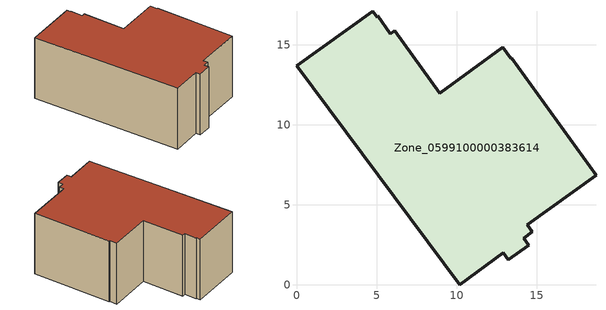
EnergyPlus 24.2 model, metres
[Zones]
Zone_0599100000383614
 floor ground (C_G): 0,13.69 4.75,17.1 5.04,16.72 5.06,16.81 5.87,15.68 6.15,15.87 8.93,11.98 12.89,14.84 13.38,14.14 13.46,14.17 18.7,6.84 14.4,3.75 14.72,3.31 14.19,2.93 14.51,2.48 13.22,1.56 12.9,2.01 10.19,0 z0
 wall outside (C_F): 13.22,1.56 14.51,2.48 14.19,2.93 14.72,3.31 14.4,3.75 18.7,6.84 13.46,14.17 13.38,14.14 12.89,14.84 8.93,11.98 6.15,15.87 5.87,15.68 5.06,16.81 5.04,16.72 4.75,17.1 0,13.69 10.19,0 12.9,2.01 13.22,1.56 z0:7.39
 roof outside (C_R): 5.87,15.68 5.06,16.81 5.04,16.72 4.75,17.1 0,13.69 10.19,0 12.9,2.01 13.22,1.56 14.51,2.48 14.19,2.93 14.72,3.31 14.4,3.75 18.7,6.84 13.46,14.17 13.38,14.14 12.89,14.84 8.93,11.98 6.15,15.87 z7.39
[BUILDING]
Pand.0599100000383614: North Axis=0; Terrain=City; Loads Convergence Tolerance Value=0.04; Temperature Convergence Tolerance Value=0.4; Solar Distribution=FullExterior; Maximum Number of Warmup Days=25; Minimum Number of Warmup Days=1
[Site:Location]
Rotterdam.The.Hague.AP_ZH_NLD Design_Conditions: Latitude=51.96; Longitude=4.45; Time Zone=1; Elevation=-4.5
[SITE:GROUNDTEMPERATURE:BUILDINGSURFACE]
18, 18, 18, 18, 18, 18, 18, 18, 18, 18, 18, 18
[MATERIAL] Thermal Absorptance=0.9; Solar Absorptance=0.7; Visible Absorptance=0.7
Name | Roughness | Thickness | Conductivity | Density | Specific Heat
G.D.1992-2005 | MediumSmooth | 0.15 | 0.06 | 540 | 1210
F.D.1992-2005 | Rough | 0.3 | 0.12 | 1920 | 840
R.D.1992-2005 | MediumRough | 0.2 | 0.08 | 1500 | 1000
[CONSTRUCTION]
C_G: G.D.1992-2005
C_F: F.D.1992-2005
C_R: R.D.1992-2005
[ZONE]
Zone_0599100000383614: Type=1; Multiplier=1; Ceiling Height=Autocalculate; Volume=Autocalculate; Floor Area=autocalculate; Part of Total Floor Area=Yes
[ZONEINFILTRATION:DESIGNFLOWRATE]
Infil_Zone_0599100000383614: Zone or ZoneList or Space or SpaceList=Zone_0599100000383614; Schedule=AlwaysOn; Design Flow Rate Calculation Method=Flow/Area; Flow Rate per Floor Area=0.0021; Constant Term Coefficient=1; Temperature Term Coefficient=0; Velocity Term Coefficient=0; Velocity Squared Term Coefficient=0
[HVACTEMPLATE:ZONE:IDEALLOADSAIRSYSTEM]
Zone_0599100000383614: Maximum Heating Supply Air Temperature=50; Minimum Cooling Supply Air Temperature=13; Maximum Heating Supply Air Humidity Ratio=0.0156; Minimum Cooling Supply Air Humidity Ratio=0.0077; Heating Limit=NoLimit; Cooling Limit=NoLimit; Dehumidification Control Type=ConstantSensibleHeatRatio; Cooling Sensible Heat Ratio=0.7; Dehumidification Setpoint=60; Humidification Control Type=None; Humidification Setpoint=30; Outdoor Air Method=None; Outdoor Air Flow Rate per Person=0.00944; Outdoor Air Flow Rate per Zone Floor Area=0; Outdoor Air Flow Rate per Zone=0; Demand Controlled Ventilation Type=None; Outdoor Air Economizer Type=NoEconomizer; Heat Recovery Type=None; Sensible Heat Recovery Effectiveness=0.7; Latent Heat Recovery Effectiveness=0.65
[ZONECONTROL:THERMOSTAT]
ThermostatControl_Zone_0599100000383614: Zone or ZoneList=Zone_0599100000383614; Control Type Schedule=DualSetpointControlType; Control 1=Thermostat_Zone_0599100000383614; Temperature Difference Between Cutout And Setpoint=0
[THERMOSTATSETPOINT:DUALSETPOINT]
Thermostat_Zone_0599100000383614: Heating Setpoint Temperature Schedule=HeatingSetpoint_Zone_0599100000383614; Cooling Setpoint Temperature Schedule=CoolingSetpoint_Zone_0599100000383614
[SCHEDULE:COMPACT]
HeatingSetpoint_Zone_0599100000383614: Through: 12/31, For: AllDays, Until: 24:00, 21
CoolingSetpoint_Zone_0599100000383614: Through: 12/31, For: AllDays, Until: 24:00, 24
DualSetpointControlType: Through: 12/31, For: AllDays, Until: 24:00, 4
AlwaysOn: Through: 12/31, For: AllDays, Until: 24:00, 1
